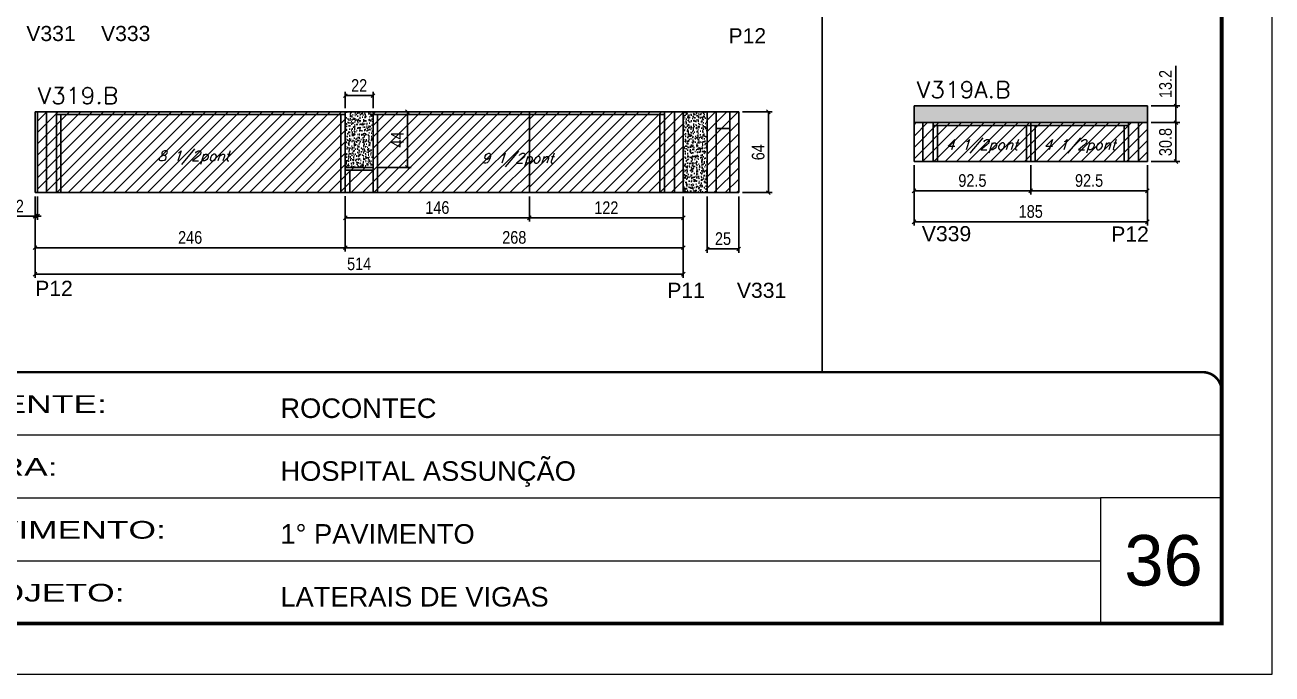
# Model space of a CAD drawing. Extents: x 137137 to 143418, y 10464 to 34486.
# Drawn here: x 142388 to 143377, y 24247 to 24762 of the extents above; entities that cross this region are included whole.
import ezdxf

# ---------------------------------------------------------------- set-up
doc = ezdxf.new("R2010")
doc.units = 0
doc.linetypes.add('CONTINUO', pattern=[0])
doc.linetypes.add('DASHED', pattern=[0.75, 0.5, -0.25])
for name, color, linetype in [('5', 5, 'Continuous'), ('COTA', 241, 'Continuous'), ('Painéis', 200, 'Continuous'), ('SARR_2.2x7', 40, 'Continuous'), ('SARR_3.5x7', 81, 'Continuous'), ('texto', 7, 'Continuous')]:
    doc.layers.add(name, color=color, linetype=linetype)
for name, color, linetype, lineweight in [('CARIMBO', 255, 'Continuous', 9), ('Folhas', 255, 'Continuous', 9), ('Hachura', 251, 'Continuous', 9), ('SARRAFO DE PRESSAO', 251, 'DASHED', 9), ('Texto Seção', 7, 'Continuous', 15)]:
    doc.layers.add(name, color=color, linetype=linetype, lineweight=lineweight)
doc.styles.add('ARIAL', font='arial.ttf')
doc.styles.add('COTA TECNICA', font='techl___.ttf', dxfattribs={"height": 10})
doc.styles.add('REGUA-120', font='ROMANS.shx', dxfattribs={"height": 15})
doc.styles.add('Romans', font='romans.shx')
doc.styles.get("Standard").update_dxf_attribs({"font": 'arial.ttf'})
doc.styles.add('Tecnologia', font='')
doc.styles.get('Tecnologia').set_extended_font_data('Forgotten Futurist')
doc.dimstyles.new('PAINEL', dxfattribs={"dimtxt": 10, "dimasz": 3, "dimexe": 3, "dimexo": 3, "dimgap": 3, "dimtad": 1, "dimdec": 1, "dimzin": 12, "dimdsep": 46, "dimtxsty": 'COTA TECNICA', "dimblk1": 'OBLIQUE', "dimblk2": 'OBLIQUE', "dimsah": 1, "dimcen": 0.9, "dimclrd": 4, "dimclre": 4, "dimclrt": 240, "dimadec": 1, "dimazin": 3, "dimtfac": 1, "dimtdec": 1, "dimtmove": 0, "dimatfit": 3, "dimfxl": 1, "dimtolj": 1, "dimtzin": 12, "dimarcsym": 0})
pattern_1 = [(45, (1017.865, -8229.088), (-4.49012806, 4.49012806), [])]

# ---------------------------------------------------------------- blocks, each defined once
blk = doc.blocks.new('9999999999')
at = {"color": 30, "linetype": 'CONTINUO'}
for p, q in [((98564.56, 34379.64), (99583.98, 34379.64)), ((98564.56, 34329.83), (99487.98, 34329.83)), ((99583.98, 34329.83), (99487.98, 34329.83)), ((99487.98, 34329.83), (99487.98, 34230.21)), ((98564.56, 34280.02), (99487.98, 34280.02))]:
    blk.add_line(p, q, dxfattribs=at)
at = {"color": 30, "linetype": 'CONTINUO', "const_width": 2}
blk.add_lwpolyline([(99583.98, 34230.21), (99583.98, 34414.45, 0.414214), (99568.98, 34429.45), (98228.98, 34429.45, 0.414214), (98213.98, 34414.45), (98213.98, 34245.21, 0.414214), (98228.98, 34230.21), (99583.98, 34230.21)], format="xyb", dxfattribs=at)
at = {"layer": 'Folhas'}
blk.add_lwpolyline([(98138.98, 34190.21), (99623.98, 34190.21), (99623.98, 35240.21), (98138.98, 35240.21)], close=True, dxfattribs=at)
at = {"layer": 'Folhas', "color": 30, "const_width": 3}
blk.add_lwpolyline([(98213.98, 34230.21), (99583.98, 34230.21), (99583.98, 35200.21), (98213.98, 35200.21)], close=True, dxfattribs=at)
at = {"color": 7, "linetype": 'Continuous', "ltscale": 5, "style": 'ARIAL'}
for s, height, p in [('ROCONTEC', 15.483, (98837.68, 34393.13)), ('HOSPITAL ASSUNÇÃO', 15.4829, (98837.68, 34343.32)), ('1° PAVIMENTO', 15.4829, (98837.68, 34293.51)), ('LATERAIS DE VIGAS', 15.4829, (98837.68, 34243.7))]:
    blk.add_text(s, height=height, dxfattribs=at).set_placement(p)
at = {"layer": 'Folhas', "color": 7, "style": 'Tecnologia', "width": 1.5}
for s, p in [('CLIENTE:', (98573.65, 34397.17)), ('OBRA:', (98573.65, 34347.31)), ('PAVIMENTO:', (98573.65, 34297.5)), ('PROJETO:', (98573.65, 34247.69))]:
    blk.add_text(s, height=14, dxfattribs=at).set_placement(p)
blk = doc.blocks.new('_Oblique')
at = {"color": 0, "linetype": 'ByBlock', "lineweight": -2}
blk.add_line((-0.5, -0.5), (0.5, 0.5), dxfattribs=at)
blk = doc.blocks.new('*D1916')
at = {"layer": 'COTA', "color": 4, "linetype": 'ByBlock', "lineweight": -2, "transparency": 16777216}
for p, q in [((142642.44, 24695.69), (142642.44, 24708.57)), ((142664.44, 24705.57), (142642.44, 24705.57)), ((142664.44, 24695.69), (142664.44, 24708.57))]:
    blk.add_line(p, q, dxfattribs=at)
at = {"layer": 'Defpoints', "color": 0, "linetype": 'ByBlock', "transparency": 16777216}
for p in [(142642.44, 24705.57), (142642.44, 24692.69), (142664.44, 24692.69)]:
    blk.add_point(p, dxfattribs=at)
at = {"layer": 'COTA', "color": 4, "linetype": 'ByBlock', "lineweight": -2, "transparency": 16777216, "xscale": 3, "yscale": 3, "zscale": 3, "rotation": 180}
blk.add_blockref('_Oblique', (142642.44, 24705.57), dxfattribs=at)
at = {"layer": 'COTA', "color": 4, "linetype": 'ByBlock', "lineweight": -2, "transparency": 16777216, "xscale": 3, "yscale": 3, "zscale": 3}
blk.add_blockref('_Oblique', (142664.44, 24705.57), dxfattribs=at)
at = {"layer": 'COTA', "color": 240, "linetype": 'ByBlock', "transparency": 16777216, "insert": (142653.44, 24713.57), "char_height": 10, "attachment_point": 5, "style": 'COTA TECNICA'}
blk.add_mtext('\\A1;22', dxfattribs=at)
blk = doc.blocks.new('*D1917')
at = {"layer": 'COTA', "color": 4, "linetype": 'ByBlock', "lineweight": -2, "transparency": 16777216}
for p, q in [((142957.44, 24692.69), (142980.96, 24692.69)), ((142977.96, 24628.69), (142977.96, 24692.69)), ((142957.44, 24628.69), (142980.96, 24628.69))]:
    blk.add_line(p, q, dxfattribs=at)
at = {"layer": 'Defpoints', "color": 0, "linetype": 'ByBlock', "transparency": 16777216}
for p in [(142954.44, 24692.69), (142977.96, 24692.69), (142954.44, 24628.69)]:
    blk.add_point(p, dxfattribs=at)
at = {"layer": 'COTA', "color": 4, "linetype": 'ByBlock', "lineweight": -2, "transparency": 16777216, "xscale": 3, "yscale": 3, "zscale": 3}
for p, rotation in [((142977.96, 24692.69), 90), ((142977.96, 24628.69), 270)]:
    blk.add_blockref('_Oblique', p, dxfattribs=dict(at, rotation=rotation))
at = {"layer": 'COTA', "color": 240, "linetype": 'ByBlock', "transparency": 16777216, "insert": (142969.85, 24660.69), "char_height": 10, "attachment_point": 5, "rotation": 90, "style": 'COTA TECNICA'}
blk.add_mtext('\\A1;64', dxfattribs=at)
blk = doc.blocks.new('*D1918')
at = {"layer": 'COTA', "color": 4, "linetype": 'ByBlock', "lineweight": -2, "transparency": 16777216}
for p, q in [((142929.44, 24625.69), (142929.44, 24581.05)), ((142954.44, 24625.69), (142954.44, 24581.05)), ((142954.44, 24584.05), (142929.44, 24584.05))]:
    blk.add_line(p, q, dxfattribs=at)
at = {"layer": 'Defpoints', "color": 0, "linetype": 'ByBlock', "transparency": 16777216}
for p in [(142929.44, 24628.69), (142954.44, 24628.69), (142929.44, 24584.05)]:
    blk.add_point(p, dxfattribs=at)
at = {"layer": 'COTA', "color": 4, "linetype": 'ByBlock', "lineweight": -2, "transparency": 16777216, "xscale": 3, "yscale": 3, "zscale": 3, "rotation": 180}
blk.add_blockref('_Oblique', (142929.44, 24584.05), dxfattribs=at)
at = {"layer": 'COTA', "color": 4, "linetype": 'ByBlock', "lineweight": -2, "transparency": 16777216, "xscale": 3, "yscale": 3, "zscale": 3}
blk.add_blockref('_Oblique', (142954.44, 24584.05), dxfattribs=at)
at = {"layer": 'COTA', "color": 240, "linetype": 'ByBlock', "transparency": 16777216, "insert": (142941.94, 24592.16), "char_height": 10, "attachment_point": 5, "style": 'COTA TECNICA'}
blk.add_mtext('\\A1;25', dxfattribs=at)
blk = doc.blocks.new('*D1919')
at = {"layer": 'COTA', "color": 4, "linetype": 'ByBlock', "lineweight": -2, "transparency": 16777216}
for p, q in [((142642.44, 24625.69), (142642.44, 24582.02)), ((142910.44, 24625.69), (142910.44, 24582.02)), ((142910.44, 24585.02), (142642.44, 24585.02))]:
    blk.add_line(p, q, dxfattribs=at)
at = {"layer": 'Defpoints', "color": 0, "linetype": 'ByBlock', "transparency": 16777216}
for p in [(142642.44, 24628.69), (142910.44, 24628.69), (142642.44, 24585.02)]:
    blk.add_point(p, dxfattribs=at)
at = {"layer": 'COTA', "color": 4, "linetype": 'ByBlock', "lineweight": -2, "transparency": 16777216, "xscale": 3, "yscale": 3, "zscale": 3, "rotation": 180}
blk.add_blockref('_Oblique', (142642.44, 24585.02), dxfattribs=at)
at = {"layer": 'COTA', "color": 4, "linetype": 'ByBlock', "lineweight": -2, "transparency": 16777216, "xscale": 3, "yscale": 3, "zscale": 3}
blk.add_blockref('_Oblique', (142910.44, 24585.02), dxfattribs=at)
at = {"layer": 'COTA', "color": 240, "linetype": 'ByBlock', "transparency": 16777216, "insert": (142776.44, 24593.15), "char_height": 10, "attachment_point": 5, "style": 'COTA TECNICA'}
blk.add_mtext('\\A1;268', dxfattribs=at)
blk = doc.blocks.new('*D1934')
at = {"layer": 'COTA', "color": 4, "linetype": 'ByBlock', "lineweight": -2, "transparency": 16777216}
for p, q in [((142667.44, 24692.69), (142694.71, 24692.69)), ((142691.71, 24692.69), (142691.71, 24648.69)), ((142667.44, 24648.69), (142694.71, 24648.69))]:
    blk.add_line(p, q, dxfattribs=at)
at = {"layer": 'Defpoints', "color": 0, "linetype": 'ByBlock', "transparency": 16777216}
for p in [(142664.44, 24692.69), (142664.44, 24648.69), (142691.71, 24648.69)]:
    blk.add_point(p, dxfattribs=at)
at = {"layer": 'COTA', "color": 4, "linetype": 'ByBlock', "lineweight": -2, "transparency": 16777216, "xscale": 3, "yscale": 3, "zscale": 3}
for p, rotation in [((142691.71, 24692.69), 90), ((142691.71, 24648.69), 270)]:
    blk.add_blockref('_Oblique', p, dxfattribs=dict(at, rotation=rotation))
at = {"layer": 'COTA', "color": 240, "linetype": 'ByBlock', "transparency": 16777216, "insert": (142683.63, 24670.69), "char_height": 10, "attachment_point": 5, "rotation": 90, "style": 'COTA TECNICA'}
blk.add_mtext('\\A1;44', dxfattribs=at)
blk = doc.blocks.new('*D1920')
at = {"layer": 'COTA', "color": 4, "linetype": 'ByBlock', "lineweight": -2, "transparency": 16777216}
for p, q in [((142396.44, 24625.69), (142396.44, 24582.02)), ((142642.44, 24625.86), (142642.44, 24582.02)), ((142642.44, 24585.02), (142396.44, 24585.02))]:
    blk.add_line(p, q, dxfattribs=at)
at = {"layer": 'Defpoints', "color": 0, "linetype": 'ByBlock', "transparency": 16777216}
for p in [(142396.44, 24628.69), (142642.44, 24628.86), (142396.44, 24585.02)]:
    blk.add_point(p, dxfattribs=at)
at = {"layer": 'COTA', "color": 4, "linetype": 'ByBlock', "lineweight": -2, "transparency": 16777216, "xscale": 3, "yscale": 3, "zscale": 3, "rotation": 180}
blk.add_blockref('_Oblique', (142396.44, 24585.02), dxfattribs=at)
at = {"layer": 'COTA', "color": 4, "linetype": 'ByBlock', "lineweight": -2, "transparency": 16777216, "xscale": 3, "yscale": 3, "zscale": 3}
blk.add_blockref('_Oblique', (142642.44, 24585.02), dxfattribs=at)
at = {"layer": 'COTA', "color": 240, "linetype": 'ByBlock', "transparency": 16777216, "insert": (142519.44, 24593.12), "char_height": 10, "attachment_point": 5, "style": 'COTA TECNICA'}
blk.add_mtext('\\A1;246', dxfattribs=at)
blk = doc.blocks.new('*D1921')
at = {"layer": 'COTA', "color": 4, "linetype": 'ByBlock', "lineweight": -2, "transparency": 16777216}
for p, q in [((142788.44, 24625.69), (142788.44, 24605.69)), ((142910.44, 24625.69), (142910.44, 24605.69)), ((142910.44, 24608.69), (142788.44, 24608.69))]:
    blk.add_line(p, q, dxfattribs=at)
at = {"layer": 'Defpoints', "color": 0, "linetype": 'ByBlock', "transparency": 16777216}
for p in [(142788.44, 24628.69), (142910.44, 24628.69), (142788.44, 24608.69)]:
    blk.add_point(p, dxfattribs=at)
at = {"layer": 'COTA', "color": 4, "linetype": 'ByBlock', "lineweight": -2, "transparency": 16777216, "xscale": 3, "yscale": 3, "zscale": 3, "rotation": 180}
blk.add_blockref('_Oblique', (142788.44, 24608.69), dxfattribs=at)
at = {"layer": 'COTA', "color": 4, "linetype": 'ByBlock', "lineweight": -2, "transparency": 16777216, "xscale": 3, "yscale": 3, "zscale": 3}
blk.add_blockref('_Oblique', (142910.44, 24608.69), dxfattribs=at)
at = {"layer": 'COTA', "color": 240, "linetype": 'ByBlock', "transparency": 16777216, "insert": (142849.44, 24616.75), "char_height": 10, "attachment_point": 5, "style": 'COTA TECNICA'}
blk.add_mtext('\\A1;122', dxfattribs=at)
blk = doc.blocks.new('*D1922')
at = {"layer": 'COTA', "color": 4, "linetype": 'ByBlock', "lineweight": -2, "transparency": 16777216}
for p, q in [((142642.44, 24625.69), (142642.44, 24605.69)), ((142788.44, 24625.69), (142788.44, 24605.69)), ((142788.44, 24608.69), (142642.44, 24608.69))]:
    blk.add_line(p, q, dxfattribs=at)
at = {"layer": 'Defpoints', "color": 0, "linetype": 'ByBlock', "transparency": 16777216}
for p in [(142642.44, 24628.69), (142788.44, 24628.69), (142642.44, 24608.69)]:
    blk.add_point(p, dxfattribs=at)
at = {"layer": 'COTA', "color": 4, "linetype": 'ByBlock', "lineweight": -2, "transparency": 16777216, "xscale": 3, "yscale": 3, "zscale": 3, "rotation": 180}
blk.add_blockref('_Oblique', (142642.44, 24608.69), dxfattribs=at)
at = {"layer": 'COTA', "color": 4, "linetype": 'ByBlock', "lineweight": -2, "transparency": 16777216, "xscale": 3, "yscale": 3, "zscale": 3}
blk.add_blockref('_Oblique', (142788.44, 24608.69), dxfattribs=at)
at = {"layer": 'COTA', "color": 240, "linetype": 'ByBlock', "transparency": 16777216, "insert": (142715.44, 24616.79), "char_height": 10, "attachment_point": 5, "style": 'COTA TECNICA'}
blk.add_mtext('\\A1;146', dxfattribs=at)
blk = doc.blocks.new('*D1935')
at = {"layer": 'COTA', "color": 4, "lineweight": -2, "transparency": 16777216}
for p, q in [((142396.44, 24625.69), (142396.44, 24607)), ((142398.44, 24625.69), (142398.44, 24607)), ((142396.44, 24610), (142378.33, 24610)), ((142398.44, 24610), (142396.44, 24610)), ((142398.44, 24610), (142401.44, 24610))]:
    blk.add_line(p, q, dxfattribs=at)
at = {"layer": 'Defpoints', "color": 0, "transparency": 16777216}
for p in [(142396.44, 24628.69), (142398.44, 24628.69), (142396.44, 24610)]:
    blk.add_point(p, dxfattribs=at)
at = {"layer": 'COTA', "color": 4, "lineweight": -2, "transparency": 16777216, "xscale": 3, "yscale": 3, "zscale": 3}
blk.add_blockref('_Oblique', (142396.44, 24610), dxfattribs=at)
at = {"layer": 'COTA', "color": 4, "lineweight": -2, "transparency": 16777216, "xscale": 3, "yscale": 3, "zscale": 3, "rotation": 180}
blk.add_blockref('_Oblique', (142398.44, 24610), dxfattribs=at)
at = {"layer": 'COTA', "color": 240, "transparency": 16777216, "insert": (142384.38, 24618), "char_height": 10, "attachment_point": 5, "style": 'COTA TECNICA'}
blk.add_mtext('\\A1;2', dxfattribs=at)
blk = doc.blocks.new('*D1937')
at = {"layer": 'COTA', "color": 4, "lineweight": -2, "ltscale": 25, "transparency": 16777216}
for p, q in [((142396.44, 24625.69), (142396.44, 24561.05)), ((142910.44, 24625.69), (142910.44, 24561.05)), ((142396.44, 24564.05), (142910.44, 24564.05))]:
    blk.add_line(p, q, dxfattribs=at)
at = {"layer": 'Defpoints', "color": 0, "ltscale": 25, "transparency": 16777216}
for p in [(142396.44, 24628.69), (142910.44, 24628.69), (142910.44, 24564.05)]:
    blk.add_point(p, dxfattribs=at)
at = {"layer": 'COTA', "color": 4, "lineweight": -2, "ltscale": 25, "transparency": 16777216, "xscale": 3, "yscale": 3, "zscale": 3, "rotation": 180}
blk.add_blockref('_Oblique', (142396.44, 24564.05), dxfattribs=at)
at = {"layer": 'COTA', "color": 4, "lineweight": -2, "ltscale": 25, "transparency": 16777216, "xscale": 3, "yscale": 3, "zscale": 3}
blk.add_blockref('_Oblique', (142910.44, 24564.05), dxfattribs=at)
at = {"layer": 'COTA', "color": 240, "ltscale": 25, "transparency": 16777216, "insert": (142653.44, 24572.16), "char_height": 10, "attachment_point": 5, "style": 'COTA TECNICA'}
blk.add_mtext('\\A1;514', dxfattribs=at)
blk = doc.blocks.new('*D1946')
at = {"layer": 'COTA', "color": 4, "linetype": 'ByBlock', "lineweight": -2, "transparency": 16777216}
for p, q in [((143281.46, 24684.17), (143304.08, 24684.17)), ((143301.08, 24653.37), (143301.08, 24684.17)), ((143281.46, 24653.37), (143304.08, 24653.37))]:
    blk.add_line(p, q, dxfattribs=at)
at = {"layer": 'Defpoints', "color": 0, "linetype": 'ByBlock', "transparency": 16777216}
for p in [(143278.46, 24684.17), (143301.08, 24684.17), (143278.46, 24653.37)]:
    blk.add_point(p, dxfattribs=at)
at = {"layer": 'COTA', "color": 4, "linetype": 'ByBlock', "lineweight": -2, "transparency": 16777216, "xscale": 3, "yscale": 3, "zscale": 3}
for p, rotation in [((143301.08, 24684.17), 90), ((143301.08, 24653.37), 270)]:
    blk.add_blockref('_Oblique', p, dxfattribs=dict(at, rotation=rotation))
at = {"layer": 'COTA', "color": 240, "linetype": 'ByBlock', "transparency": 16777216, "insert": (143292.84, 24668.77), "char_height": 10, "attachment_point": 5, "rotation": 90, "style": 'COTA TECNICA'}
blk.add_mtext('\\A1;30.8', dxfattribs=at)
blk = doc.blocks.new('*D1947')
at = {"layer": 'COTA', "color": 4, "lineweight": -2, "transparency": 16777216}
for p, q in [((143093.46, 24650.37), (143093.46, 24627.09)), ((143185.96, 24650.37), (143185.96, 24627.09)), ((143093.46, 24630.09), (143185.96, 24630.09))]:
    blk.add_line(p, q, dxfattribs=at)
at = {"layer": 'Defpoints', "color": 0, "transparency": 16777216}
for p in [(143093.46, 24653.37), (143185.96, 24653.37), (143185.96, 24630.09)]:
    blk.add_point(p, dxfattribs=at)
at = {"layer": 'COTA', "color": 4, "lineweight": -2, "transparency": 16777216, "xscale": 3, "yscale": 3, "zscale": 3, "rotation": 180}
blk.add_blockref('_Oblique', (143093.46, 24630.09), dxfattribs=at)
at = {"layer": 'COTA', "color": 4, "lineweight": -2, "transparency": 16777216, "xscale": 3, "yscale": 3, "zscale": 3}
blk.add_blockref('_Oblique', (143185.96, 24630.09), dxfattribs=at)
at = {"layer": 'COTA', "color": 240, "transparency": 16777216, "insert": (143139.71, 24638.23), "char_height": 10, "attachment_point": 5, "style": 'COTA TECNICA'}
blk.add_mtext('\\A1;92.5', dxfattribs=at)
blk = doc.blocks.new('*D1948')
at = {"layer": 'COTA', "color": 4, "lineweight": -2, "transparency": 16777216}
for p, q in [((143185.96, 24650.37), (143185.96, 24627.09)), ((143278.46, 24650.37), (143278.46, 24627.09)), ((143185.96, 24630.09), (143278.46, 24630.09))]:
    blk.add_line(p, q, dxfattribs=at)
at = {"layer": 'Defpoints', "color": 0, "transparency": 16777216}
for p in [(143185.96, 24653.37), (143278.46, 24653.37), (143278.46, 24630.09)]:
    blk.add_point(p, dxfattribs=at)
at = {"layer": 'COTA', "color": 4, "lineweight": -2, "transparency": 16777216, "xscale": 3, "yscale": 3, "zscale": 3, "rotation": 180}
blk.add_blockref('_Oblique', (143185.96, 24630.09), dxfattribs=at)
at = {"layer": 'COTA', "color": 4, "lineweight": -2, "transparency": 16777216, "xscale": 3, "yscale": 3, "zscale": 3}
blk.add_blockref('_Oblique', (143278.46, 24630.09), dxfattribs=at)
at = {"layer": 'COTA', "color": 240, "transparency": 16777216, "insert": (143232.21, 24638.23), "char_height": 10, "attachment_point": 5, "style": 'COTA TECNICA'}
blk.add_mtext('\\A1;92.5', dxfattribs=at)
blk = doc.blocks.new('*D1949')
at = {"layer": 'COTA', "color": 4, "lineweight": -2, "ltscale": 25, "transparency": 16777216}
for p, q in [((143093.46, 24650.37), (143093.46, 24602.56)), ((143278.46, 24650.37), (143278.46, 24602.56)), ((143093.46, 24605.56), (143278.46, 24605.56))]:
    blk.add_line(p, q, dxfattribs=at)
at = {"layer": 'Defpoints', "color": 0, "ltscale": 25, "transparency": 16777216}
for p in [(143093.46, 24653.37), (143278.46, 24653.37), (143278.46, 24605.56)]:
    blk.add_point(p, dxfattribs=at)
at = {"layer": 'COTA', "color": 4, "lineweight": -2, "ltscale": 25, "transparency": 16777216, "xscale": 3, "yscale": 3, "zscale": 3, "rotation": 180}
blk.add_blockref('_Oblique', (143093.46, 24605.56), dxfattribs=at)
at = {"layer": 'COTA', "color": 4, "lineweight": -2, "ltscale": 25, "transparency": 16777216, "xscale": 3, "yscale": 3, "zscale": 3}
blk.add_blockref('_Oblique', (143278.46, 24605.56), dxfattribs=at)
at = {"layer": 'COTA', "color": 240, "ltscale": 25, "transparency": 16777216, "insert": (143185.96, 24613.69), "char_height": 10, "attachment_point": 5, "style": 'COTA TECNICA'}
blk.add_mtext('\\A1;185', dxfattribs=at)
blk = doc.blocks.new('*D1950')
at = {"layer": 'COTA', "color": 4, "lineweight": -2, "ltscale": 25, "transparency": 16777216}
for p, q in [((143301.08, 24697.37), (143301.08, 24729.1)), ((143281.46, 24697.37), (143304.08, 24697.37)), ((143301.08, 24684.17), (143301.08, 24697.37)), ((143281.46, 24684.17), (143304.08, 24684.17))]:
    blk.add_line(p, q, dxfattribs=at)
at = {"layer": 'Defpoints', "color": 0, "ltscale": 25, "transparency": 16777216}
for p in [(143278.46, 24697.37), (143301.08, 24697.37), (143278.46, 24684.17)]:
    blk.add_point(p, dxfattribs=at)
at = {"layer": 'COTA', "color": 4, "lineweight": -2, "ltscale": 25, "transparency": 16777216, "xscale": 3, "yscale": 3, "zscale": 3}
for p, rotation in [((143301.08, 24697.37), 90), ((143301.08, 24684.17), 270)]:
    blk.add_blockref('_Oblique', p, dxfattribs=dict(at, rotation=rotation))
at = {"layer": 'COTA', "color": 240, "ltscale": 25, "transparency": 16777216, "insert": (143292.87, 24714.73), "char_height": 10, "attachment_point": 5, "rotation": 90, "style": 'COTA TECNICA'}
blk.add_mtext('\\A1;13.2', dxfattribs=at)

msp = doc.modelspace()

# ---------------------------------------------------------------- hatches: boundary and pattern name
at = {"layer": 'COTA', "linetype": 'ByBlock'}
h = msp.add_hatch(dxfattribs=at)
h.set_pattern_fill('AR-CONC', color=256, scale=0.03)
h.set_pattern_definition([(50, (11787.039, -7303.7), (5.46554007, -0.47817257), [0.5715, -6.2865]), (355, (11787.039, -7303.7), (-1.05730264, 5.73170536), [0.4572, -5.02921753]), (100.4514447, (11787.4946, -7303.7397), (4.40823741, 5.25353256), [0.48570026, -5.34270734]), (46.1842, (11787.039, -7302.176), (8.13237123, -1.26126984), [0.85725, -9.42975]), (96.6355576, (11787.717, -7302.281), (7.122124, 7.42278374), [0.7285507, -8.01406824]), (351.184151, (11787.039, -7302.176), (7.122124, 7.42278374), [0.685799, -7.54379196]), (21, (11787.801, -7302.557), (4.54843174, -3.06795595), [0.5715, -6.2865]), (326, (11787.801, -7302.557), (1.85406085, 5.52563898), [0.4572, -5.0292]), (71.451445, (11788.18, -7302.8125), (6.40249258, 2.45768307), [0.48570026, -5.34269813]), (37.5, (11787.0391, -7303.6999), (0.092658098, 2.536651166), [0, -4.96824, 0, -5.1054, 0, -5.04825]), (7.5, (11787.039, -7303.7), (2.004589875, 3.005417245), [0, -2.91084, 0, -4.85394, 0, -1.92405]), (327.5, (11785.3398, -7303.6999), (4.067717855, -0.17186232), [0, -1.905, 0, -5.9436, 0, -7.8867]), (317.5, (11784.578, -7303.7), (4.44387544, 0.76279473), [0, -2.4765, 0, -3.94716, 0, -5.6007])])
h.paths.add_polyline_path([(142642.44, 24648.69), (142664.44, 24648.69), (142664.44, 24692.69), (142642.44, 24692.69)])
h = msp.add_hatch(dxfattribs=at)
h.set_pattern_fill('AR-CONC', color=256, scale=0.03)
h.set_pattern_definition([(50, (-80.778, 0), (5.46554007, -0.47817257), [0.5715, -6.2865]), (355, (-80.778, 0), (-1.05730264, 5.73170536), [0.4572, -5.02921753]), (100.4514447, (-80.3225, -0.04), (4.40823741, 5.25353256), [0.48570026, -5.34270734]), (46.1842, (-80.778, 1.524), (8.13237123, -1.26126984), [0.85725, -9.42975]), (96.6355576, (-80.1, 1.419), (7.122124, 7.42278374), [0.7285507, -8.01406824]), (351.184151, (-80.778, 1.524), (7.122124, 7.42278374), [0.685799, -7.54379196]), (21, (-80.016, 1.143), (4.54843174, -3.06795595), [0.5715, -6.2865]), (326, (-80.016, 1.143), (1.85406085, 5.52563898), [0.4572, -5.0292]), (71.451445, (-79.637, 0.8873), (6.40249258, 2.45768307), [0.48570026, -5.34269813]), (37.5, (-80.778, 0), (0.092658098, 2.536651166), [0, -4.96824, 0, -5.1054, 0, -5.04825]), (7.5, (-80.778, 0), (2.004589875, 3.005417245), [0, -2.91084, 0, -4.85394, 0, -1.92405]), (327.5, (-82.4773, 0), (4.067717855, -0.17186232), [0, -1.905, 0, -5.9436, 0, -7.8867]), (317.5, (-83.2393, 0), (4.44387544, 0.76279473), [0, -2.4765, 0, -3.94716, 0, -5.6007])])
h.paths.add_polyline_path([(142929.44, 24692.69), (142910.44, 24692.69), (142910.44, 24628.69), (142929.44, 24628.69)])
h = msp.add_hatch(dxfattribs=at)
h.set_pattern_fill('AR-CONC', color=256, scale=0.03)
h.paths.add_polyline_path([(143278.46, 24697.37), (143093.46, 24697.37), (143093.46, 24684.17), (143278.46, 24684.17)])
at = {"layer": 'Hachura', "linetype": 'ByBlock'}
h = msp.add_hatch(dxfattribs=at)
h.set_pattern_fill('ANSI31', color=256, scale=2)
h.paths.add_polyline_path([(142642.44, 24692.69), (142398.44, 24692.69), (142398.44, 24628.69), (142642.44, 24628.69), (142642.44, 24648.69)])
h = msp.add_hatch(dxfattribs=at)
h.set_pattern_fill('ANSI31', color=256, scale=2)
h.paths.add_polyline_path([(142788.44, 24692.69), (142664.44, 24692.69), (142664.44, 24648.69), (142642.44, 24648.69), (142642.44, 24628.69), (142788.44, 24628.69)])
h = msp.add_hatch(dxfattribs=at)
h.set_pattern_fill('ANSI31', color=256, scale=2)
h.set_pattern_definition([(45, (4461.8464, -6891.4506), (-4.49012806, 4.49012806), [])])
h.paths.add_polyline_path([(142910.44, 24692.69), (142788.44, 24692.69), (142788.44, 24628.69), (142910.44, 24628.69)])
h = msp.add_hatch(dxfattribs=at)
h.set_pattern_fill('ANSI31', color=256, scale=2)
h.set_pattern_definition([(45, (4461.8464, -6871.4506), (-4.49012806, 4.49012806), [])])
h.paths.add_polyline_path([(142954.44, 24692.69), (142929.44, 24692.69), (142929.44, 24628.69), (142954.44, 24628.69)])
h = msp.add_hatch(dxfattribs=at)
h.set_pattern_fill('ANSI31', color=256, scale=2)
h.set_pattern_definition(pattern_1)
h.paths.add_polyline_path([(143093.46, 24684.17), (143093.46, 24653.37), (143185.96, 24653.37), (143185.96, 24684.17)])
h.paths.add_polyline_path([(143110.64, 24657.38), (143178.26, 24657.38), (143183.76, 24673.35), (143116.14, 24673.35)], flags=24)
h = msp.add_hatch(dxfattribs=at)
h.set_pattern_fill('ANSI31', color=256, scale=2)
h.set_pattern_definition(pattern_1)
h.paths.add_polyline_path([(143185.96, 24684.17), (143185.96, 24653.37), (143278.46, 24653.37), (143278.46, 24684.17)])
h.paths.add_polyline_path([(143188.14, 24657.38), (143255.76, 24657.38), (143261.26, 24673.35), (143193.64, 24673.35)], flags=24)

# ---------------------------------------------------------------- linework, layer by layer
at = {"layer": 'COTA', "linetype": 'ByBlock'}
for p, q in [((143020.69, 25257.18), (143020.69, 24486.42)), ((142664.44, 24692.69), (142642.44, 24692.69)), ((142910.44, 24692.69), (142929.44, 24692.69)), ((143093.46, 24684.17), (143093.46, 24697.37)), ((143093.46, 24697.37), (143278.46, 24697.37)), ((143278.46, 24684.17), (143278.46, 24697.37)), ((142910.44, 24628.69), (142929.44, 24628.69))]:
    msp.add_line(p, q, dxfattribs=at)
at = {"layer": 'Painéis', "linetype": 'ByBlock'}
for p, q in [((142642.44, 24692.69), (142396.44, 24692.69)), ((142396.44, 24692.69), (142396.44, 24628.69)), ((142398.44, 24692.69), (142398.44, 24628.69)), ((142642.44, 24648.69), (142642.44, 24692.69)), ((142664.44, 24692.69), (142910.44, 24692.69)), ((142664.44, 24692.69), (142664.44, 24648.69)), ((142788.44, 24692.69), (142788.44, 24628.69)), ((142910.44, 24692.69), (142910.44, 24628.69)), ((142954.44, 24692.69), (142929.44, 24692.69)), ((142929.44, 24692.69), (142929.44, 24628.69)), ((142954.44, 24692.69), (142954.44, 24628.69)), ((143093.46, 24684.17), (143093.46, 24653.37)), ((143278.46, 24684.17), (143093.46, 24684.17)), ((143185.96, 24684.17), (143185.96, 24653.37)), ((143278.46, 24684.17), (143278.46, 24653.37)), ((143093.46, 24653.37), (143278.46, 24653.37)), ((142664.44, 24648.69), (142642.44, 24648.69)), ((142642.44, 24648.69), (142642.44, 24628.86)), ((142642.44, 24628.69), (142642.44, 24648.69)), ((142396.44, 24628.69), (142642.44, 24628.69)), ((142910.44, 24628.69), (142642.44, 24628.69)), ((142954.44, 24628.69), (142929.44, 24628.69))]:
    msp.add_line(p, q, dxfattribs=at)
at = {"layer": 'SARR_2.2x7', "linetype": 'Continuous'}
for p, q in [((142405.44, 24692.69), (142405.44, 24628.69)), ((142903.44, 24692.69), (142903.44, 24628.69)), ((142936.44, 24692.69), (142936.44, 24628.69)), ((142947.44, 24692.69), (142947.44, 24628.69)), ((142413.44, 24690.49), (142642.44, 24690.49)), ((142664.44, 24690.49), (142895.44, 24690.49)), ((143100.46, 24684.17), (143100.46, 24653.37)), ((143185.96, 24681.97), (143108.46, 24681.97)), ((143263.46, 24681.97), (143185.96, 24681.97)), ((143271.46, 24684.17), (143271.46, 24653.37)), ((142947.44, 24679.49), (142936.44, 24679.49)), ((142642.44, 24646.49), (142664.44, 24646.49))]:
    msp.add_line(p, q, dxfattribs=at)
at = {"layer": 'SARR_3.5x7'}
for p, q in [((142413.44, 24692.69), (142413.44, 24628.69)), ((142895.44, 24692.69), (142895.44, 24628.69)), ((142416.94, 24690.49), (142416.94, 24628.69)), ((142638.94, 24690.49), (142638.94, 24628.69)), ((142667.94, 24690.49), (142667.94, 24628.69)), ((142891.94, 24690.49), (142891.94, 24628.69)), ((143108.46, 24684.17), (143108.46, 24653.37)), ((143111.96, 24681.97), (143111.96, 24653.37)), ((143182.46, 24681.97), (143182.46, 24653.37)), ((143189.46, 24681.97), (143189.46, 24653.37)), ((143259.96, 24681.97), (143259.96, 24653.37)), ((143263.46, 24684.17), (143263.46, 24653.37)), ((142645.94, 24646.49), (142645.94, 24628.69)), ((142664.44, 24648.69), (142664.44, 24628.69))]:
    msp.add_line(p, q, dxfattribs=at)

# ---------------------------------------------------------------- block references
at = {"layer": 'SARRAFO DE PRESSAO', "color": 6, "linetype": 'ByBlock'}
msp.add_blockref('9999999999', (43753.31, -9943.03), dxfattribs=at)

# ---------------------------------------------------------------- texts
at = {"layer": '5', "linetype": 'Continuous'}
for s, p in [('V331', (142389.53, 24748.8)), ('V333', (142448.78, 24748.8)), ('P12', (142946.31, 24746.97)), ('V339', (143099.6, 24590.14)), ('P12', (143249.77, 24589.84)), ('P12', (142396.58, 24546.83)), ('P11', (142897.79, 24545.28)), ('V331', (142952.95, 24545.28))]:
    msp.add_text(s, height=12, rotation=359.99996, dxfattribs=at).set_placement(p)
at = {"layer": 'CARIMBO', "style": 'ARIAL'}
msp.add_text('36', height=40, dxfattribs=at).set_placement((143260.15, 24317.32))
at = {"layer": 'texto', "color": 2, "char_height": 8, "attachment_point": 5, "style": 'Romans'}
for s, insert in [('{\\Q19;\\C256;4 1/2pont}', (143147.21, 24665.37)), ('{\\Q19;\\C256;4 1/2pont}', (143224.71, 24665.37)), ('{\\Q19;\\C256;8 1/2pont}', (142522.15, 24656.42)), ('{\\Q19;\\C256;9 1/2pont}', (142779, 24654.58))]:
    msp.add_mtext(s, dxfattribs=dict(at, insert=insert))
at = {"layer": 'Texto Seção', "style": 'REGUA-120', "width": 1.05}
for s, p in [('V319.B', (142398.65, 24699.06)), ('V319A.B', (143095.67, 24703.74))]:
    msp.add_text(s, height=13, dxfattribs=at).set_placement(p)

# ---------------------------------------------------------------- dimensions: what is measured, and where the dimension line sits
at = {"layer": 'COTA', "ltscale": 25}
dim = msp.add_linear_dim(base=(143301.08, 24697.37), p1=(143278.46, 24684.17), p2=(143278.46, 24697.37), angle=90, dimstyle='PAINEL', dxfattribs=at)
dim.commit()
dim.dimension.update_dxf_attribs({"geometry": '*D1950', "text_midpoint": (143292.87, 24714.73)})
at = {"layer": 'COTA', "linetype": 'ByBlock'}
for base, p1, p2, angle, picture, middle in [((142642.44, 24705.57), (142664.44, 24692.69), (142642.44, 24692.69), 180, '*D1916', (142653.44, 24713.57)), ((142691.71, 24648.69), (142664.44, 24692.69), (142664.44, 24648.69), 90, '*D1934', (142683.63, 24670.69)), ((142977.96, 24692.69), (142954.44, 24628.69), (142954.44, 24692.69), 90, '*D1917', (142969.85, 24660.69)), ((142396.44, 24585.02), (142642.44, 24628.86), (142396.44, 24628.69), 180, '*D1920', (142519.44, 24593.12)), ((142642.44, 24585.02), (142910.44, 24628.69), (142642.44, 24628.69), 180, '*D1919', (142776.44, 24593.15)), ((142642.44, 24608.69), (142788.44, 24628.69), (142642.44, 24628.69), 180, '*D1922', (142715.44, 24616.79)), ((142788.44, 24608.69), (142910.44, 24628.69), (142788.44, 24628.69), 180, '*D1921', (142849.44, 24616.75)), ((142929.44, 24584.05), (142954.44, 24628.69), (142929.44, 24628.69), 180, '*D1918', (142941.94, 24592.16))]:
    dim = msp.add_linear_dim(base=base, p1=p1, p2=p2, angle=angle, dimstyle='PAINEL', dxfattribs=at)
    dim.commit()
    dim.dimension.update_dxf_attribs({"geometry": picture, "text_midpoint": middle})
dim = msp.add_linear_dim(base=(143301.08, 24684.17), p1=(143278.46, 24653.37), p2=(143278.46, 24684.17), angle=90, dimstyle='PAINEL', dxfattribs=at)
dim.commit()
dim.dimension.update_dxf_attribs({"geometry": '*D1946', "text_midpoint": (143301.08, 24668.77), "dimtype": 160})
at = {"layer": 'COTA'}
for base, p1, p2, picture, middle in [((143185.96, 24630.09), (143093.46, 24653.37), (143185.96, 24653.37), '*D1947', (143139.71, 24638.23)), ((143278.46, 24630.09), (143185.96, 24653.37), (143278.46, 24653.37), '*D1948', (143232.21, 24638.23)), ((142396.44, 24610), (142398.44, 24628.69), (142396.44, 24628.69), '*D1935', (142384.38, 24618))]:
    dim = msp.add_linear_dim(base=base, p1=p1, p2=p2, dimstyle='PAINEL', dxfattribs=at)
    dim.commit()
    dim.dimension.update_dxf_attribs({"geometry": picture, "text_midpoint": middle})
at = {"layer": 'COTA', "ltscale": 25}
for base, p1, p2, picture, middle in [((143278.46, 24605.56), (143093.46, 24653.37), (143278.46, 24653.37), '*D1949', (143185.96, 24613.69)), ((142910.44, 24564.05), (142396.44, 24628.69), (142910.44, 24628.69), '*D1937', (142653.44, 24572.16))]:
    dim = msp.add_linear_dim(base=base, p1=p1, p2=p2, dimstyle='PAINEL', dxfattribs=at)
    dim.commit()
    dim.dimension.update_dxf_attribs({"geometry": picture, "text_midpoint": middle})

doc.saveas('drawing.dxf')
